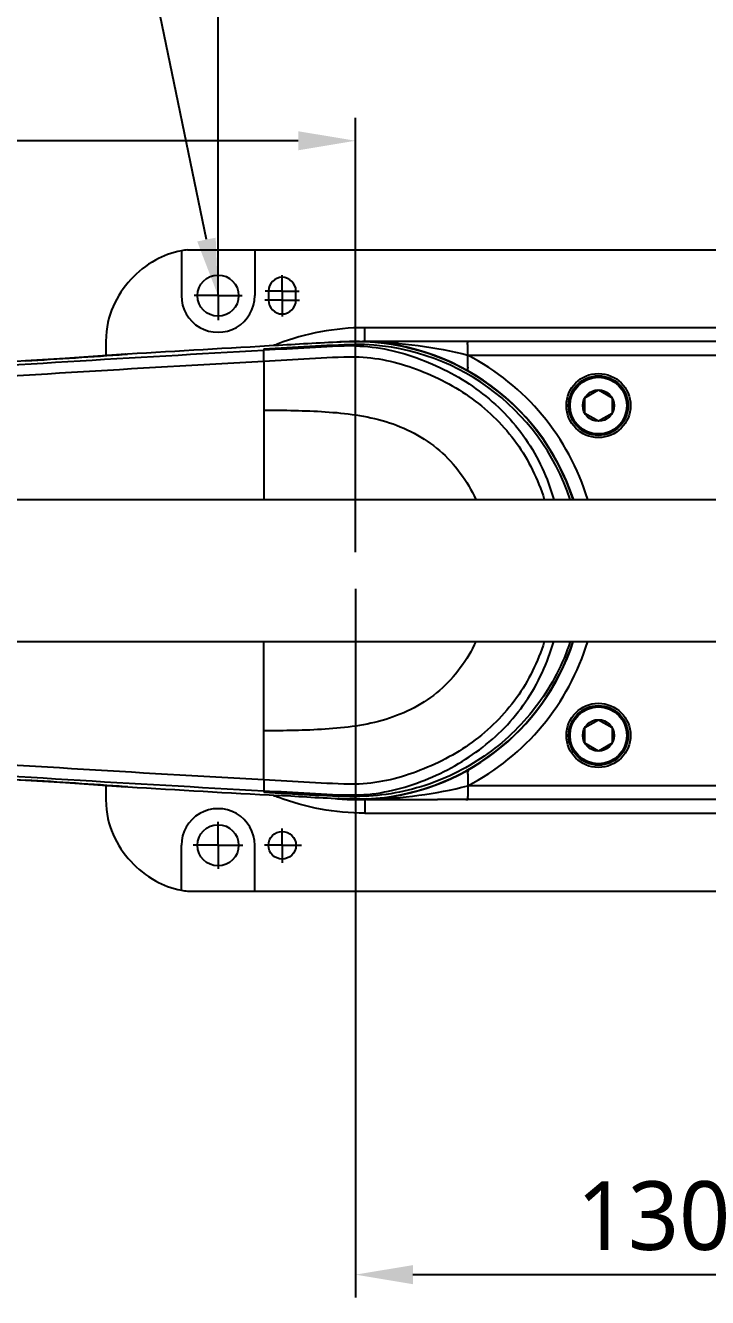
# Model space of a CAD drawing. Header units: millimetres. Extents: x 5828 to 6704, y 123 to 421.
# Drawn here: x 6417.99 to 6432.87, y 220.72 to 248.5 of the extents above; entities that cross this region are included whole.
import ezdxf
from ezdxf import colors
from ezdxf.entities.mleader import LeaderData, LeaderLine
from ezdxf.math import Vec2, Vec3

# ---------------------------------------------------------------- set-up
doc = ezdxf.new("R2010")
doc.units = ezdxf.units.MM
for name, color, linetype in [('外形图', 7, 'Continuous'), ('多重引线', 7, 'Continuous'), ('尺寸标注', 7, 'Continuous')]:
    doc.layers.add(name, color=color, linetype=linetype)
doc.styles.add('微软雅黑', font='msyh.ttc')
doc.dimstyles.new('尺寸标注_细节_1_10比例', dxfattribs={"dimtxt": 1.5, "dimasz": 1.25, "dimexe": 0.5, "dimexo": 0.4, "dimgap": 0.5, "dimtad": 1, "dimlfac": 10, "dimdsep": 46, "dimtxsty": '微软雅黑', "dimcen": 0.09, "dimadec": 0, "dimazin": 0, "dimtp": 0.01, "dimtm": 0.01, "dimtfac": 1, "dimtofl": 0, "dimtmove": 0, "dimatfit": 3, "dimfxl": 1, "dimtolj": 1, "dimarcsym": 0})

# ---------------------------------------------------------------- blocks, each defined once
blk = doc.blocks.new('*D788')
at = {"layer": 'Defpoints', "color": 0}
for p in [(6422.193, 251.335), (6422.193, 242.598), (6434.193, 242.598)]:
    blk.add_point(p, dxfattribs=at)
at = {"layer": '尺寸标注', "color": 0, "lineweight": -2}
for p, q in [((6422.193, 242.998), (6422.193, 251.835)), ((6434.193, 242.998), (6434.193, 251.835)), ((6432.943, 251.335), (6423.443, 251.335))]:
    blk.add_line(p, q, dxfattribs=at)
at = {"layer": '尺寸标注', "color": 0}
for points in [[(6423.443, 251.543), (6423.443, 251.126), (6422.193, 251.335)], [(6432.943, 251.126), (6432.943, 251.543), (6434.193, 251.335)]]:
    blk.add_solid(points, dxfattribs=at)
at = {"layer": '尺寸标注', "color": 0, "insert": (6428.193, 252.614), "char_height": 1.5, "attachment_point": 5, "style": '微软雅黑'}
blk.add_mtext('\\A1;\\A1;120', dxfattribs=at)
blk = doc.blocks.new('*D789')
at = {"layer": 'Defpoints', "color": 0}
for p in [(6425.193, 236.598), (6438.193, 230.598), (6438.193, 221.225)]:
    blk.add_point(p, dxfattribs=at)
at = {"layer": '尺寸标注', "color": 0, "lineweight": -2}
for p, q in [((6425.193, 236.198), (6425.193, 220.725)), ((6438.193, 230.198), (6438.193, 220.725)), ((6426.443, 221.225), (6436.943, 221.225))]:
    blk.add_line(p, q, dxfattribs=at)
at = {"layer": '尺寸标注', "color": 0}
for points in [[(6426.443, 221.433), (6426.443, 221.017), (6425.193, 221.225)], [(6436.943, 221.017), (6436.943, 221.433), (6438.193, 221.225)]]:
    blk.add_solid(points, dxfattribs=at)
at = {"layer": '尺寸标注', "color": 0, "insert": (6431.693, 222.504), "char_height": 1.5, "attachment_point": 5, "style": '微软雅黑'}
blk.add_mtext('\\A1;\\A1;130', dxfattribs=at)
blk = doc.blocks.new('*D790')
at = {"layer": 'Defpoints', "color": 0}
for p in [(6402.693, 245.979), (6402.693, 236.598), (6425.193, 236.598)]:
    blk.add_point(p, dxfattribs=at)
at = {"layer": '尺寸标注', "color": 0, "lineweight": -2}
for p, q in [((6402.693, 236.998), (6402.693, 246.479)), ((6425.193, 236.998), (6425.193, 246.479)), ((6423.943, 245.979), (6403.943, 245.979))]:
    blk.add_line(p, q, dxfattribs=at)
at = {"layer": '尺寸标注', "color": 0}
for points in [[(6403.943, 246.187), (6403.943, 245.771), (6402.693, 245.979)], [(6423.943, 245.771), (6423.943, 246.187), (6425.193, 245.979)]]:
    blk.add_solid(points, dxfattribs=at)
at = {"layer": '尺寸标注', "color": 0, "insert": (6413.943, 247.255), "char_height": 1.5, "attachment_point": 5, "style": '微软雅黑'}
blk.add_mtext('\\A1;\\A1;225', dxfattribs=at)

msp = doc.modelspace()

# ---------------------------------------------------------------- linework, layer by layer
at = {"layer": '外形图', "color": 7, "linetype": 'Continuous'}
for p, q in [((6421.3928, 243.5773), (6421.3928, 242.5978)), ((6421.5244, 243.5978), (6437.2177, 243.5978)), ((6422.9928, 243.5978), (6422.9928, 242.5978)), ((6423.2928, 242.6978), (6423.2928, 242.4978)), ((6423.8928, 242.4978), (6423.8928, 242.6978)), ((6433.806, 241.8976), (6425.391, 241.8976)), ((6425.3939, 241.6001), (6425.3939, 241.8976)), ((6419.7458, 241.5978), (6419.7458, 241.2883)), ((6423.1928, 241.438), (6423.1928, 241.4061)), ((6425.1932, 241.5322), (6425.1902, 241.5903)), ((6425.1932, 241.5322), (6425.1928, 241.4989)), ((6425.5155, 241.5999), (6425.4347, 241.6001)), ((6425.605, 241.5993), (6425.8329, 241.5978)), ((6426.381, 241.5977), (6425.8686, 241.5977)), ((6426.1809, 241.5971), (6426.1241, 241.5971)), ((6426.3172, 241.5973), (6426.1809, 241.5971)), ((6438.0928, 241.5978), (6426.9813, 241.5989)), ((6427.641, 241.598), (6427.6002, 241.598)), ((6418.8574, 241.2287), (6417.9911, 241.1725)), ((6420.1791, 241.318), (6418.8574, 241.2287)), ((6420.1737, 241.3177), (6420.1792, 241.318)), ((6420.1792, 241.318), (6420.1738, 241.3176)), ((6420.1792, 241.318), (6420.1791, 241.318)), ((6420.1792, 241.318), (6420.194, 241.3189)), ((6420.194, 241.3189), (6420.2089, 241.3198)), ((6420.2089, 241.3198), (6420.2207, 241.3206)), ((6423.1929, 241.1695), (6423.1928, 240.0979)), ((6427.6422, 241.2979), (6438.1928, 241.2978)), ((6430.1958, 240.3693), (6430.4928, 240.5408)), ((6430.4928, 240.5408), (6430.7899, 240.3693)), ((6430.1958, 240.0263), (6430.1958, 240.3693)), ((6430.7899, 240.3693), (6430.7899, 240.0263)), ((6423.1929, 240.0979), (6423.1928, 238.148)), ((6430.4928, 239.8548), (6430.1958, 240.0263)), ((6430.7899, 240.0263), (6430.4928, 239.8548)), ((6405.1138, 238.1478), (6435.1928, 238.1478)), ((6405.1138, 235.0478), (6435.1928, 235.0478)), ((6423.1928, 233.0978), (6423.1928, 235.0476)), ((6430.1958, 233.1693), (6430.4928, 233.3408)), ((6430.4928, 233.3408), (6430.7899, 233.1693)), ((6423.1928, 232.0261), (6423.1928, 233.0977)), ((6430.1958, 232.8263), (6430.1958, 233.1693)), ((6430.7899, 233.1693), (6430.7899, 232.8263)), ((6430.4928, 232.6548), (6430.1958, 232.8263)), ((6430.7899, 232.8263), (6430.4928, 232.6548)), ((6417.9911, 232.0231), (6418.8624, 231.9666)), ((6418.8624, 231.9666), (6420.1791, 231.8776)), ((6419.7458, 231.9074), (6419.7458, 231.5978)), ((6438.1928, 231.8978), (6427.6422, 231.8978)), ((6420.1792, 231.8776), (6420.1738, 231.878)), ((6420.1792, 231.8776), (6420.1739, 231.878)), ((6420.1791, 231.8776), (6420.1792, 231.8776)), ((6420.2238, 231.8749), (6420.1792, 231.8776)), ((6423.1928, 231.7895), (6423.1928, 231.7576)), ((6425.1898, 231.6103), (6425.1932, 231.6634)), ((6425.193, 231.6634), (6425.193, 231.6967)), ((6424.9428, 231.6079), (6424.9247, 231.6085)), ((6424.9428, 231.6062), (6424.9428, 231.6145)), ((6425.1692, 231.5979), (6425.1772, 231.5978)), ((6425.1772, 231.5978), (6425.1899, 231.5978)), ((6425.3939, 231.5955), (6425.3939, 231.2989)), ((6425.4428, 231.6167), (6425.4428, 231.6062)), ((6425.4428, 231.5955), (6425.5155, 231.5957)), ((6425.4428, 231.5955), (6425.4586, 231.5955)), ((6425.8689, 231.598), (6426.3811, 231.598)), ((6426.1809, 231.5986), (6426.2912, 231.5985)), ((6438.0928, 231.5978), (6426.9813, 231.5967)), ((6427.6023, 231.5976), (6427.641, 231.5977)), ((6425.3938, 231.299), (6433.8072, 231.299)), ((6421.3928, 229.6183), (6421.3928, 230.5977)), ((6422.9928, 229.5978), (6422.9928, 230.5978)), ((6421.5243, 229.5978), (6437.2177, 229.5978))]:
    msp.add_line(p, q, dxfattribs=at)
at = {"layer": '外形图'}
for p, q in [((6422.1928, 242.5978), (6422.1928, 243.1249)), ((6423.5928, 242.6978), (6423.5928, 243.0479)), ((6422.1928, 242.5978), (6421.6695, 242.5978)), ((6422.1928, 242.5978), (6422.1928, 242.0623)), ((6422.1928, 242.5978), (6422.7166, 242.5978)), ((6423.5928, 242.4978), (6423.2171, 242.4978)), ((6423.5928, 242.6978), (6423.221, 242.6978)), ((6423.5928, 242.6978), (6423.5928, 242.1393)), ((6423.5928, 242.6978), (6423.9601, 242.6978)), ((6423.5928, 242.4978), (6423.9678, 242.4978)), ((6422.1928, 230.5978), (6422.1928, 231.1114)), ((6423.5928, 230.5978), (6423.5928, 230.9651)), ((6422.1928, 230.5978), (6421.6528, 230.5978)), ((6422.1928, 230.5978), (6422.7346, 230.5978)), ((6422.1928, 230.5978), (6422.1928, 230.0874)), ((6423.5928, 230.5978), (6423.2081, 230.5978)), ((6423.5928, 230.5978), (6423.5928, 230.2183))]:
    msp.add_line(p, q, dxfattribs=at)
at = {"layer": '外形图', "color": 7, "linetype": 'Continuous'}
msp.add_lwpolyline([(6405.9552, 232.3042), (6407.1461, 232.4), (6411.0988, 232.3785), (6417.9911, 232.0231)], dxfattribs=at)
at = {"layer": '外形图'}
msp.add_lwpolyline([(6423.5928, 230.5978), (6424.0127, 230.5978)], dxfattribs=at)
at = {"layer": '外形图', "color": 7, "linetype": 'Continuous'}
for centre, radius in [((6422.1928, 242.5978), 0.45), ((6430.4928, 240.1978), 0.7), ((6430.4928, 240.1978), 0.65), ((6430.4928, 240.1978), 0.62), ((6430.4928, 240.1978), 0.343), ((6430.4928, 232.9978), 0.7), ((6430.4928, 232.9978), 0.65), ((6430.4928, 232.9978), 0.62), ((6430.4928, 232.9978), 0.343), ((6422.1928, 230.5978), 0.45), ((6423.5928, 230.5978), 0.3)]:
    msp.add_circle(centre, radius, dxfattribs=at)
for centre, radius, start, end in [((6421.7511, 241.6736), 1.9376, 96.72209, 100.65836), ((6423.5928, 242.6978), 0.3, 0, 180), ((6422.1928, 242.5978), 0.8, 179.99056, 0), ((6423.5928, 242.4978), 0.3, 180, 0), ((6455.8742, -347.7208), 590.1194, 93.1434913, 93.4637713), ((6425.398, 236.6011), 5.297, 110.98172, 112.13171), ((6425.1928, 236.5978), 5, 18.11667, 93.93904), ((6425.1928, 236.5978), 4.9979, 18.08812, 93.92315), ((6425.1928, 236.5978), 4.9959, 91.93465, 93.14534), ((6425.1928, 236.5978), 4.9937, 18.08505, 92.31093), ((6425.1636, 240.07), 1.5272, 95.23619, 96.46951), ((6425.1932, 236.5981), 4.9341, 18.31327, 90.00001), ((6425.4326, 226.1581), 15.442, 89.90435, 90.31486), ((6426.1097, 295.0501), 53.453, 269.77642, 270.01542), ((6394.3642, 612.9406), 372.5181, 273.636412, 273.972869), ((6425.1928, 236.5978), 5.3, 17.00514, 62.474), ((6425.1928, 236.5978), 4.9937, 272.86858, 341.89098), ((6425.1928, 236.5978), 4.9979, 272.86719, 341.90168), ((6425.1928, 236.5978), 5, 272.86598, 341.86362), ((6425.1928, 236.5978), 5.3, 297.52599, 342.99483), ((6394.3292, -140.2815), 373.0559, 86.027466, 86.363449), ((6455.8741, 820.9153), 590.1182, 266.536308, 266.8564975), ((6425.3989, 236.5962), 5.2989, 247.88067, 249.0212), ((6425.1928, 236.5978), 5, 264.85916, 269.72926), ((6422.1928, 230.5978), 0.8, 0, 180.00948), ((6425.1928, 236.5978), 4.9979, 266.92096, 267.13281), ((6425.2234, 240.6503), 9.0401, 268.22163, 269.78738), ((6425.1894, 236.597), 4.9868, 270.00495, 272.91308), ((6425.194, 238.1145), 6.5167, 269.96365, 270.58401), ((6425.1947, 238.1411), 6.5433, 270.57598, 271.37482), ((6425.1864, 238.4144), 6.8167, 271.38875, 272.15555), ((6426.1303, 173.3303), 58.2683, 90.006119, 90.225364), ((6421.7511, 231.522), 1.9376, 259.34164, 263.27791)]:
    msp.add_arc(centre, radius, start, end, dxfattribs=at)
for points, knots in [([(6421.3927, 243.5778), (6421.1772, 243.5371), (6420.7643, 243.3711), (6420.2604, 242.9732), (6419.8829, 242.3979), (6419.7445, 241.9062), (6419.7457, 241.5978)], [0, 0, 0, 0, 0.2118487, 0.4788856, 0.7459224, 1, 1, 1, 1]), ([(6406.0743, 240.8032), (6406.7862, 240.7468), (6408.216, 240.7159), (6410.3581, 240.7371), (6412.4999, 240.7929), (6415.3524, 240.9353), (6418.9152, 241.165), (6421.7666, 241.3287), (6423.1928, 241.4061)], [0, 0, 0, 0, 0.1250226, 0.2500495, 0.3750516, 0.5000386, 0.7499744, 1, 1, 1, 1]), ([(6423.1928, 241.1696), (6423.1916, 241.2004), (6423.1907, 241.2555), (6423.1864, 241.3305), (6423.193, 241.3737), (6423.1875, 241.4025), (6423.1928, 241.4061)], [0, 0, 0, 0, 0.390041, 0.707789, 0.918528, 1, 1, 1, 1]), ([(6423.1928, 241.438), (6423.5261, 241.4564), (6424.1925, 241.4911), (6424.8594, 241.532), (6425.1932, 241.5322)], [0, 0, 0, 0, 0.5000037, 1, 1, 1, 1]), ([(6425.1928, 241.4989), (6424.8591, 241.5018), (6424.1924, 241.4565), (6423.526, 241.4241), (6423.1928, 241.4061)], [0, 0, 0, 0, 0.5000364, 1, 1, 1, 1]), ([(6425.0239, 241.5908), (6425.0211, 241.5903), (6425.0022, 241.5906), (6424.9834, 241.5895), (6424.9675, 241.5889)], [0, 0, 0, 0, 0.1507557, 1, 1, 1, 1]), ([(6425.1891, 241.2618), (6425.1897, 241.3179), (6425.1956, 241.3963), (6425.1879, 241.4765), (6425.1928, 241.4989)], [0, 0, 0, 0, 0.7090043, 1, 1, 1, 1]), ([(6425.1928, 241.4989), (6425.6767, 241.4943), (6426.6414, 241.2646), (6427.9349, 240.574), (6428.9753, 239.5175), (6429.3817, 238.6156), (6429.5178, 238.1504)], [0, 0, 0, 0, 0.2496783, 0.499917, 0.7498736, 1, 1, 1, 1]), ([(6427.6423, 241.2979), (6427.6424, 241.3362), (6427.6401, 241.4045), (6427.6482, 241.5051), (6427.6319, 241.5507), (6427.6486, 241.5978), (6427.6409, 241.5979)], [0, 0, 0, 0, 0.3827889, 0.7070848, 0.9238095, 1, 1, 1, 1]), ([(6406.3989, 240.5288), (6407.099, 240.4868), (6408.5019, 240.4706), (6410.6038, 240.4974), (6412.7043, 240.5601), (6415.5013, 240.7054), (6418.9961, 240.9304), (6421.7933, 241.0913), (6423.1929, 241.1694)], [0, 0, 0, 0, 0.1251496, 0.250145, 0.3751218, 0.5000645, 0.7498824, 1, 1, 1, 1]), ([(6423.1928, 241.1696), (6423.5258, 241.1882), (6424.1908, 241.2209), (6424.8564, 241.266), (6425.1891, 241.2618)], [0, 0, 0, 0, 0.5005891, 1, 1, 1, 1]), ([(6425.1891, 241.2618), (6425.6434, 241.256), (6426.551, 241.0431), (6427.7739, 240.4047), (6428.7693, 239.4262), (6429.1717, 238.5864), (6429.3096, 238.1508)], [0, 0, 0, 0, 0.2490517, 0.4997783, 0.7495811, 1, 1, 1, 1]), ([(6427.6424, 240.9567), (6427.6338, 240.9615), (6427.6535, 241.0089), (6427.6366, 241.0717), (6427.6444, 241.1801), (6427.6432, 241.2566), (6427.6423, 241.2978)], [0, 0, 0, 0, 0.0861212, 0.3167825, 0.6376676, 1, 1, 1, 1]), ([(6423.1928, 240.0979), (6423.6392, 240.098), (6424.5305, 240.0861), (6425.8685, 239.928), (6427.0931, 239.3008), (6427.633, 238.5525), (6427.8172, 238.1488)], [0, 0, 0, 0, 0.2508238, 0.5013585, 0.7506801, 1, 1, 1, 1]), ([(6427.8173, 235.0471), (6427.6331, 234.6433), (6427.0932, 233.8949), (6425.8687, 233.2676), (6424.5305, 233.1095), (6423.6392, 233.0976), (6423.1928, 233.0977)], [0, 0, 0, 0, 0.2493199, 0.4986414, 0.7491761, 1, 1, 1, 1]), ([(6429.3097, 235.0452), (6429.1719, 234.6096), (6428.7695, 233.7696), (6427.7741, 232.7911), (6426.5511, 232.1526), (6425.6435, 231.9396), (6425.1891, 231.9338)], [0, 0, 0, 0, 0.2504244, 0.5002168, 0.7509441, 1, 1, 1, 1]), ([(6425.193, 231.6967), (6425.6771, 231.702), (6426.6425, 231.9302), (6427.936, 232.6228), (6428.9766, 233.6798), (6429.3825, 234.5823), (6429.5187, 235.0477)], [0, 0, 0, 0, 0.2496975, 0.4999506, 0.7498733, 1, 1, 1, 1]), ([(6429.8771, 235.0472), (6429.7163, 234.561), (6429.2373, 233.6329), (6428.1266, 232.5366), (6426.7362, 231.829), (6425.7051, 231.6635), (6425.193, 231.6634)], [0, 0, 0, 0, 0.2499922, 0.4999893, 0.7500084, 1, 1, 1, 1]), ([(6406.0707, 232.3916), (6406.7828, 232.4476), (6408.2128, 232.4802), (6410.3553, 232.4585), (6412.4977, 232.4029), (6415.3508, 232.2604), (6418.9143, 232.0308), (6421.7663, 231.8668), (6423.1928, 231.7895)], [0, 0, 0, 0, 0.1250214, 0.2500483, 0.3750506, 0.5000378, 0.749974, 1, 1, 1, 1]), ([(6423.1929, 232.0262), (6421.7933, 232.1043), (6418.9962, 232.2652), (6415.5014, 232.4902), (6412.7045, 232.6355), (6410.6041, 232.6982), (6408.5022, 232.725), (6407.0994, 232.7088), (6406.3992, 232.6669)], [0, 0, 0, 0, 0.2501179, 0.499936, 0.624879, 0.7498558, 0.8748514, 1, 1, 1, 1]), ([(6427.6424, 232.2389), (6427.6509, 232.2437), (6427.6316, 232.1744), (6427.6481, 232.1304), (6427.6401, 232.0131), (6427.643, 231.939), (6427.6423, 231.8978)], [0, 0, 0, 0, 0.0860803, 0.3168311, 0.6375934, 1, 1, 1, 1]), ([(6423.1928, 232.0262), (6423.1917, 231.9954), (6423.1907, 231.9403), (6423.1865, 231.8652), (6423.1929, 231.822), (6423.1875, 231.7932), (6423.1928, 231.7896)], [0, 0, 0, 0, 0.3899651, 0.7077, 0.9184701, 1, 1, 1, 1]), ([(6425.1891, 231.9338), (6424.8564, 231.9296), (6424.1908, 231.9748), (6423.5258, 232.0075), (6423.1928, 232.026)], [0, 0, 0, 0, 0.4994107, 1, 1, 1, 1]), ([(6425.1891, 231.9338), (6425.1897, 231.8778), (6425.1956, 231.7994), (6425.1879, 231.7192), (6425.1928, 231.6967)], [0, 0, 0, 0, 0.709011, 1, 1, 1, 1]), ([(6427.6423, 231.8977), (6427.6424, 231.8595), (6427.6401, 231.7911), (6427.6482, 231.6905), (6427.6319, 231.645), (6427.6486, 231.5978), (6427.6409, 231.5978)], [0, 0, 0, 0, 0.3826878, 0.7071213, 0.9238869, 1, 1, 1, 1]), ([(6423.1928, 231.7895), (6423.526, 231.7715), (6424.1924, 231.7392), (6424.8591, 231.6939), (6425.1928, 231.6967)], [0, 0, 0, 0, 0.4999589, 1, 1, 1, 1]), ([(6423.1928, 231.7576), (6423.5257, 231.7392), (6424.1915, 231.7037), (6424.8576, 231.6651), (6425.191, 231.664)], [0, 0, 0, 0, 0.5000051, 1, 1, 1, 1]), ([(6419.7457, 231.5978), (6419.7445, 231.2894), (6419.8829, 230.7978), (6420.2604, 230.2225), (6420.7643, 229.8245), (6421.1772, 229.6585), (6421.3927, 229.6179)], [0, 0, 0, 0, 0.2540776, 0.5211144, 0.7881513, 1, 1, 1, 1]), ([(6425.9011, 231.5981), (6425.8903, 231.5981), (6425.8687, 231.598), (6425.8471, 231.5979), (6425.8364, 231.5978)], [0, 0, 0, 0, 0.499967, 1, 1, 1, 1])]:
    msp.add_open_spline(points, degree=3, knots=knots, dxfattribs=at)
for points in [[(6425.391, 241.8976), (6424.7504, 241.8963), (6424.0995, 241.7762), (6423.5013, 241.5468)], [(6424.9675, 241.5889), (6424.4823, 241.5722), (6423.9979, 241.5373), (6423.5132, 241.5106)], [(6425.4581, 241.5948), (6426.1926, 241.5745), (6426.931, 241.4822), (6427.6424, 241.298)], [(6426.1241, 241.5969), (6425.9212, 241.5967), (6425.7183, 241.5991), (6425.5155, 241.5999)], [(6425.8329, 241.5978), (6425.8556, 241.5977), (6425.8784, 241.5976), (6425.9011, 241.5975)], [(6426.9813, 241.5989), (6426.6956, 241.5991), (6426.4098, 241.5971), (6426.1241, 241.5969)], [(6417.9911, 241.1725), (6415.8995, 241.039), (6413.8076, 240.8994), (6411.7128, 240.8345)], [(6411.1016, 232.3784), (6413.4004, 232.3196), (6415.6962, 232.1696), (6417.9911, 232.0232)], [(6425.484, 231.6015), (6426.2099, 231.6238), (6426.9394, 231.7155), (6427.6424, 231.8976)], [(6425.3938, 231.2978), (6424.7524, 231.2996), (6424.1007, 231.4189), (6423.5018, 231.6486)], [(6424.9247, 231.6085), (6424.454, 231.6252), (6423.9841, 231.6587), (6423.5138, 231.685)], [(6425.5155, 231.5957), (6425.7183, 231.5966), (6425.9212, 231.5989), (6426.1241, 231.5987)], [(6425.8364, 231.5978), (6425.76, 231.5974), (6425.6837, 231.5968), (6425.6074, 231.5964)], [(6426.1241, 231.5987), (6426.4098, 231.5985), (6426.6956, 231.5965), (6426.9813, 231.5967)]]:
    msp.add_open_spline(points, degree=3, dxfattribs=at)

# ---------------------------------------------------------------- dimensions: what is measured, and where the dimension line sits
at = {"layer": '尺寸标注'}
for base, p1, p2, text, picture, middle in [((6422.1928, 251.3347), (6434.1928, 242.5978), (6422.1928, 242.5978), '\\A1;120', '*D788', (6428.1928, 251.3347)), ((6402.6928, 245.979), (6425.1932, 236.5981), (6402.6928, 236.5978), '\\A1;225', '*D790', (6413.943, 245.979))]:
    dim = msp.add_linear_dim(base=base, p1=p1, p2=p2, text=text, dimstyle='尺寸标注_细节_1_10比例', override={"dimtxsty": '微软雅黑'}, dxfattribs=at)
    dim.commit()
    dim.dimension.update_dxf_attribs({"geometry": picture, "text_midpoint": middle, "dimtype": 160})
dim = msp.add_linear_dim(base=(6438.1928, 221.2249), p1=(6425.1928, 236.5978), p2=(6438.1928, 230.5978), text='\\A1;130', dimstyle='尺寸标注_细节_1_10比例', override={"dimtxsty": '微软雅黑'}, dxfattribs=at)
dim.commit()
dim.dimension.update_dxf_attribs({"geometry": '*D789', "text_midpoint": (6431.6928, 222.5039)})

# ---------------------------------------------------------------- leaders
at = {"layer": '多重引线'}
ml = msp.add_multileader_mtext('Standard', dxfattribs=at)
ml.set_content('6{\\A1;\\fSource Han Sans CN Regular|b0|i0|c0|p34;×\\fMicrosoft YaHei|b0|i0|c134|p34;\\C256;Φ9 \\C7;Through (locating hole\\C256;)}', style='微软雅黑')
ml.set_leader_properties()
ml.build(insert=Vec2(0, 0))
ml.multileader.update_dxf_attribs({"text_left_attachment_type": 5, "text_right_attachment_type": 5, "dogleg_length": 1, "arrow_head_size": 1.25})
ctx = ml.context
ctx.base_point, ctx.char_height, ctx.arrow_head_size, ctx.landing_gap_size, ctx.plane_origin = Vec3(6387.7956, 260.5831), 1.5, 1.25, 0.5, Vec3(6422.1928, 242.5978)
ctx.left_attachment, ctx.right_attachment, ctx.text_align_type = 5, 5, 2
notes = []
notes.append((ctx, [(0, (1, 1, 0), (6418.484, 260.5831), (-1, 0), 1, [(0, [(6422.1928, 242.5978)], 0, [])])]))
ctx.mtext.insert, ctx.mtext.alignment, ctx.mtext.flow_direction = Vec3(6416.984, 262.6728), 3, 5
for ctx, leaders in notes:
    for number, flags, end, landing, length, lines in leaders:
        leader = LeaderData()
        leader.index, (leader.has_last_leader_line, leader.has_dogleg_vector, leader.attachment_direction) = number, flags
        leader.last_leader_point, leader.dogleg_vector, leader.dogleg_length = Vec3(end), Vec3(landing), length
        for number, points, colour, breaks in lines:
            line = LeaderLine()
            line.index, line.vertices, line.color, line.breaks = number, Vec3.list(points), colors.encode_raw_color(colour), breaks
            leader.lines.append(line)
        ctx.leaders.append(leader)

doc.saveas('drawing.dxf')
